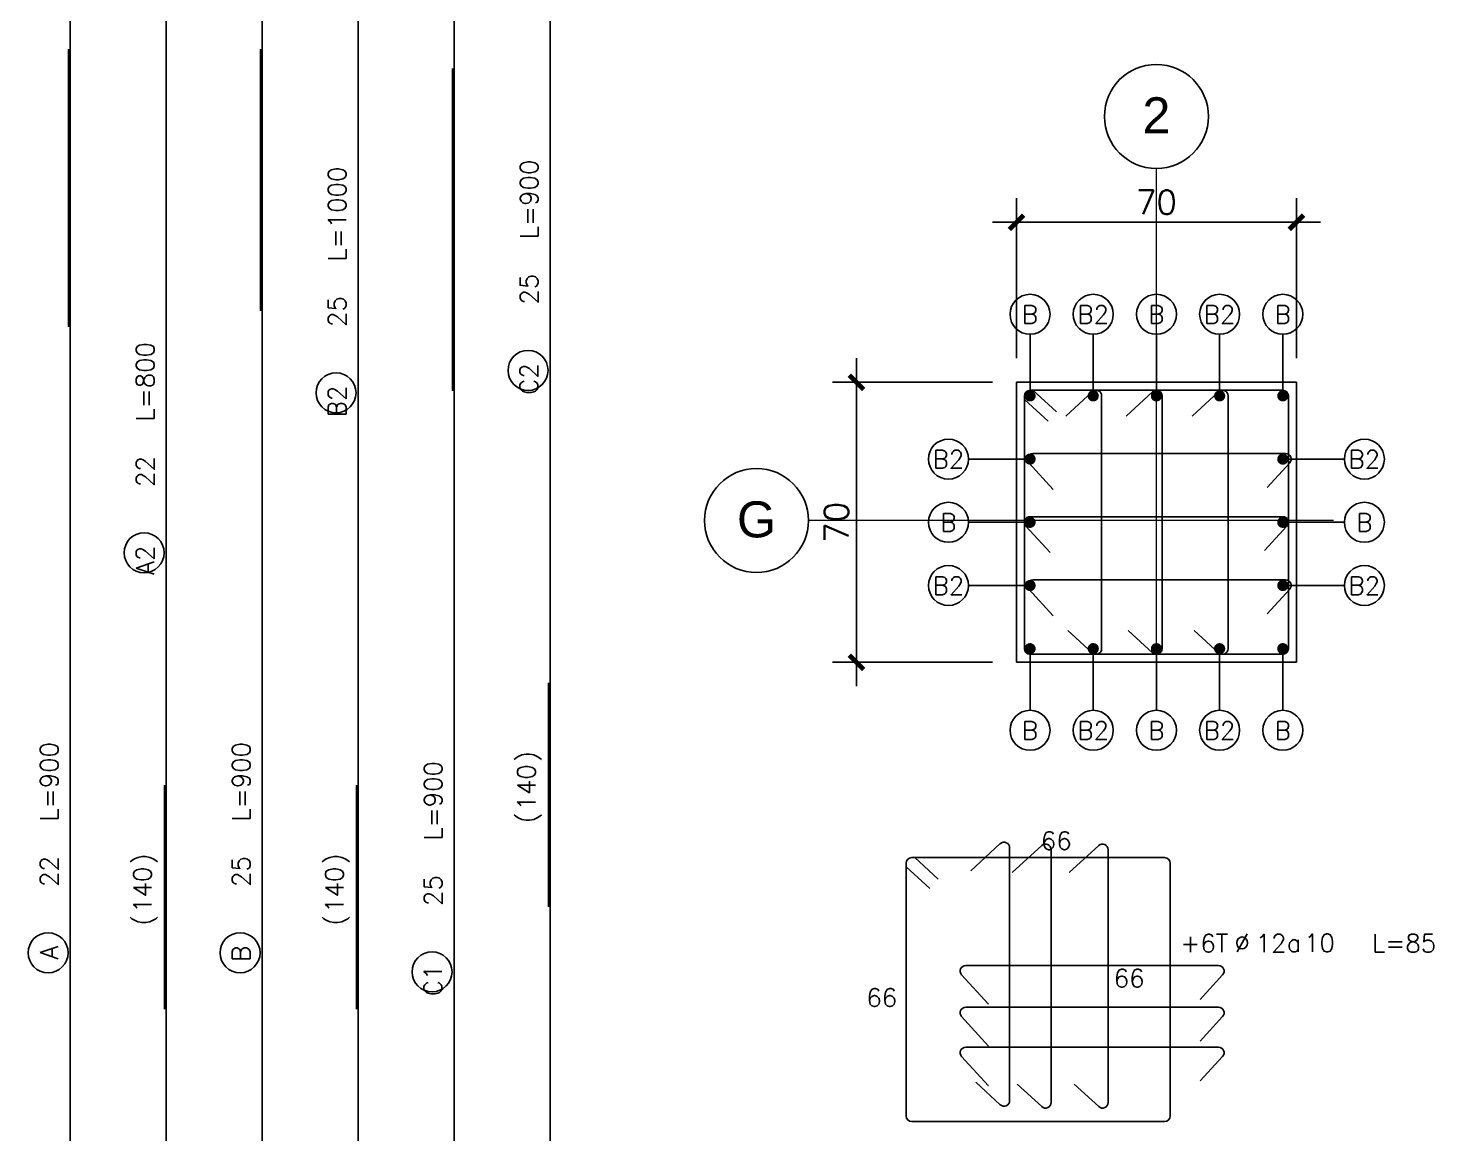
# Model space of a CAD drawing. Extents: x -9133 to 18268, y -11863 to 17290.
# Drawn here: x 3863 to 4741, y 2336 to 3027 of the extents above; entities that cross this region are included whole.
import ezdxf
from ezdxf.enums import TextEntityAlignment as Align

# ---------------------------------------------------------------- set-up
doc = ezdxf.new("R2010")
doc.units = 0
doc.header["$LTSCALE"] = 30
doc.header["$MEASUREMENT"] = 0
doc.layers.get('0').update_dxf_attribs({"linetype": 'CONTINUOUS'})
for name, color, linetype in [('EJEG$0$RL-CORTES', 5, 'CONTINUOUS'), ('EJEG$0$RLA-CORTES', 5, 'CONTINUOUS'), ('EJEG$0$RLA-FE', 7, 'CONTINUOUS')]:
    doc.layers.add(name, color=color, linetype=linetype)
doc.layers.add('EJEG$0$RLA-EJE', color=3, linetype='CONTINUOUS', lineweight=25)
doc.layers.add('EJEG$0$RLA-EJES', color=1, linetype='CONTINUOUS', lineweight=9)
doc.styles.add('EJEG$0$Arial_1', font='arial.ttf', dxfattribs={"height": 22.5})
doc.styles.add('EJEG$0$RomanS', font='romans.shx', dxfattribs={"height": 11.25})
doc.dimstyles.new('EJEG$0$ING20', dxfattribs={"dimscale": 50, "dimtxt": 0.27, "dimasz": 0.3, "dimexe": 0.2, "dimexo": 1, "dimgap": 0.1, "dimtad": 1, "dimlfac": 0.4, "dimzin": 12, "dimdsep": 46, "dimtxsty": 'EJEG$0$RomanS', "dimblk1": 'EJEG$0$TICK1', "dimblk2": 'EJEG$0$TICK1', "dimsah": 1, "dimcen": 0.09, "dimse1": 1, "dimse2": 1, "dimclrd": 2, "dimclre": 4, "dimclrt": 3, "dimadec": 0, "dimazin": 0, "dimtfac": 1, "dimtix": 1, "dimtmove": 2, "dimatfit": 3, "dimldrblk": 'EJEG$0$TICK1', "dimfxl": 1, "dimtolj": 1, "dimtzin": 12, "dimarcsym": 0})

# ---------------------------------------------------------------- blocks, each defined once
blk = doc.blocks.new('EJEG$0$TICK1')
at = {"color": 2}
for points in [[(0, 0), (-1, 0)], [(0, 0), (1, 0)]]:
    blk.add_lwpolyline(points, dxfattribs=at)
at = {"color": 2, "const_width": 0.2}
blk.add_lwpolyline([(-0.3, -0.3), (0.3, 0.3)], dxfattribs=at)
blk = doc.blocks.new('*D126')
at = {"layer": 'EJEG$0$RLA-CORTES', "color": 2, "lineweight": -2, "transparency": 16777216}
blk.add_line((-100, 15), (-100, 160), dxfattribs=at)
at = {"layer": 'EJEG$0$RLA-CORTES', "color": 2, "lineweight": -2, "transparency": 16777216, "xscale": 15, "yscale": 15, "zscale": 15}
for p, rotation in [((-100, 175), 90), ((-100, 0), 270)]:
    blk.add_blockref('EJEG$0$TICK1', p, dxfattribs=dict(at, rotation=rotation))
at = {"layer": 'EJEG$0$RLA-CORTES', "color": 3, "transparency": 16777216, "insert": (-112.57, 87.5), "char_height": 15, "attachment_point": 5, "rotation": 90, "style": 'EJEG$0$RomanS'}
blk.add_mtext('\\A1;70', dxfattribs=at)
blk = doc.blocks.new('*D127')
at = {"layer": 'EJEG$0$RLA-CORTES', "color": 2, "lineweight": -2, "transparency": 16777216}
blk.add_line((15, 275), (160, 275), dxfattribs=at)
at = {"layer": 'EJEG$0$RLA-CORTES', "color": 2, "lineweight": -2, "transparency": 16777216, "xscale": 15, "yscale": 15, "zscale": 15, "rotation": 180}
blk.add_blockref('EJEG$0$TICK1', (0, 275), dxfattribs=at)
at = {"layer": 'EJEG$0$RLA-CORTES', "color": 2, "lineweight": -2, "transparency": 16777216, "xscale": 15, "yscale": 15, "zscale": 15}
blk.add_blockref('EJEG$0$TICK1', (175, 275), dxfattribs=at)
at = {"layer": 'EJEG$0$RLA-CORTES', "color": 3, "transparency": 16777216, "insert": (87.5, 287.57), "char_height": 15, "attachment_point": 5, "style": 'EJEG$0$RomanS'}
blk.add_mtext('\\A1;70', dxfattribs=at)
blk = doc.blocks.new('*U38')
at = {"color": 2}
for p, q in [((10.31, 170), (25.06, 156.5)), ((5, 164.28), (19.75, 150.77))]:
    blk.add_line(p, q, dxfattribs=at)
at = {"layer": 'EJEG$0$RLA-CORTES', "color": 2}
for p, q in [((166.5, 170), (8.5, 170)), ((5, 166.5), (5, 8.5)), ((170, 8.5), (170, 166.5)), ((8.5, 5), (166.5, 5))]:
    blk.add_line(p, q, dxfattribs=at)
for centre, start, end in [((8.5, 166.5), 90, 180), ((166.5, 166.5), 0, 90), ((8.5, 8.5), 180, 270), ((166.5, 8.5), 270, 0)]:
    blk.add_arc(centre, 3.5, start, end, dxfattribs=at)
blk = doc.blocks.new('*U98')
at = {"layer": 'EJEG$0$RL-CORTES', "color": 1}
blk.add_lwpolyline([(0, 0), (0, 19.25), (0, 38.5)], dxfattribs=at)
at = {"layer": 'EJEG$0$RL-CORTES', "color": 2, "const_width": 3.5}
blk.add_lwpolyline([(-1.75, 0, 1), (1.75, 0, 1)], format="xyb", close=True, dxfattribs=at)
at = {"layer": 'EJEG$0$RL-CORTES', "color": 2}
blk.add_circle((0, 51), 12.5, dxfattribs=at)
at = {"layer": 'EJEG$0$RL-CORTES', "color": 9, "style": 'EJEG$0$RomanS', "flags": 12}
blk.add_attdef('LIN_FE', text='', height=11.25, rotation=180, dxfattribs=at).set_placement((0.02, 56.76), align=Align.CENTER)
blk = doc.blocks.new('EJEG$0$L')
at = {"layer": 'EJEG$0$RL-CORTES', "color": 1}
blk.add_lwpolyline([(0, 0), (0, 19.25), (0, 38.5)], dxfattribs=at)
at = {"layer": 'EJEG$0$RL-CORTES', "color": 2, "const_width": 3.5}
blk.add_lwpolyline([(-1.75, 0, 1), (1.75, 0, 1)], format="xyb", close=True, dxfattribs=at)
at = {"layer": 'EJEG$0$RL-CORTES', "color": 2}
blk.add_circle((0, 51), 12.5, dxfattribs=at)
at = {"layer": 'EJEG$0$RL-CORTES', "color": 9, "style": 'EJEG$0$RomanS', "flags": 12}
blk.add_attdef('LIN_FE', text='', height=11.25, dxfattribs=at).set_placement((-0.02, 45.24), align=Align.CENTER)
blk = doc.blocks.new('*U99')
at = {"layer": 'EJEG$0$RL-CORTES', "color": 1}
blk.add_lwpolyline([(0, 0), (0, 19.25), (0, 38.5)], dxfattribs=at)
at = {"layer": 'EJEG$0$RL-CORTES', "color": 2, "const_width": 3.5}
blk.add_lwpolyline([(-1.75, 0, 1), (1.75, 0, 1)], format="xyb", close=True, dxfattribs=at)
at = {"layer": 'EJEG$0$RL-CORTES', "color": 2}
blk.add_circle((0, 51), 12.5, dxfattribs=at)
at = {"layer": 'EJEG$0$RL-CORTES', "color": 9, "style": 'EJEG$0$RomanS', "flags": 12}
blk.add_attdef('LIN_FE', text='', height=11.25, rotation=90, dxfattribs=at).set_placement((5.76, 50.98), align=Align.CENTER)
blk = doc.blocks.new('*U100')
at = {"layer": 'EJEG$0$RL-CORTES', "color": 1}
blk.add_lwpolyline([(0, 0), (0, 19.25), (0, 38.5)], dxfattribs=at)
at = {"layer": 'EJEG$0$RL-CORTES', "color": 2, "const_width": 3.5}
blk.add_lwpolyline([(-1.75, 0, 1), (1.75, 0, 1)], format="xyb", close=True, dxfattribs=at)
at = {"layer": 'EJEG$0$RL-CORTES', "color": 2}
blk.add_circle((0, 51), 12.5, dxfattribs=at)
at = {"layer": 'EJEG$0$RL-CORTES', "color": 9, "style": 'EJEG$0$RomanS', "flags": 12}
blk.add_attdef('LIN_FE', text='', height=11.25, rotation=270, dxfattribs=at).set_placement((-5.76, 51.02), align=Align.CENTER)
blk = doc.blocks.new('*U44')
at = {"layer": 'EJEG$0$RLA-CORTES', "color": 2}
for p, q in [((-2.36, 160.58), (-18.96, 145.39)), ((3.5, 0), (3.5, 158)), ((-17.69, 11.45), (-2.36, -2.58))]:
    blk.add_line(p, q, dxfattribs=at)
for centre, start, end in [((0, 158), 0, 132.47026), ((0, 0), 227.52974, 0)]:
    blk.add_arc(centre, 3.5, start, end, dxfattribs=at)
blk = doc.blocks.new('*U45')
at = {"layer": 'EJEG$0$RLA-CORTES', "color": 2}
for p, q in [((0, 3.5), (-158, 3.5)), ((-160.58, -2.36), (-145.39, -18.96)), ((-11.45, -17.69), (2.58, -2.36))]:
    blk.add_line(p, q, dxfattribs=at)
for centre, start, end in [((-158, 0), 90, 222.47026), ((0, 0), 317.52974, 90)]:
    blk.add_arc(centre, 3.5, start, end, dxfattribs=at)
blk = doc.blocks.new('*U101')
at = {"layer": 'EJEG$0$RLA-FE'}
for p, q in [((0, 0), (0, 0)), ((0, 0), (818.21, 0)), ((818.21, 0), (868.21, 0)), ((868.21, 0), (900, 0)), ((900, 0), (900, 0))]:
    blk.add_line(p, q, dxfattribs=at)
at = {"layer": 'EJEG$0$RLA-FE', "color": 2}
blk.add_circle((335.31, 13.77), 12.5, dxfattribs=at)
at = {"layer": 'EJEG$0$RLA-FE', "color": 3, "style": 'EJEG$0$RomanS', "flags": 8}
blk.add_attdef('LIN_FE', text='', height=11.25, dxfattribs=at).set_placement((339.78, 7.56), align=Align.RIGHT)
at = {"layer": 'EJEG$0$RLA-FE', "color": 3, "style": 'EJEG$0$RomanS'}
for tag, p, flags in [('IGUAL', (348.26, 7.66), 14), ('PHI', (365.59, 7.66), 14), ('DIAM', (376.45, 7.45), 12), ('MINUS', (398.47, 7.45), 13), ('MARK', (411.86, 7.45), 13), ('TEXTO_FE1', (417.39, 7.45), 8), ('TEXTO_FE2', (485.89, 7.46), 8), ('TIPO', (457.45, -75.66), 13), ('NVECES', (443.89, -94.6), 13), ('NUMFE', (446.77, -114.36), 13), ('NUM', (457.65, -133.26), 13)]:
    blk.add_attdef(tag, p, '', height=11.25, dxfattribs=dict(at, flags=flags))
blk = doc.blocks.new('*U107')
at = {"layer": 'EJEG$0$RLA-FE'}
for p, q in [((0, -40), (0, 0)), ((0, 0), (678.21, 0)), ((678.21, 0), (728.21, 0)), ((728.21, 0), (760, 0)), ((760, 0), (760, 0))]:
    blk.add_line(p, q, dxfattribs=at)
at = {"layer": 'EJEG$0$RLA-FE', "color": 2}
blk.add_circle((265.31, 13.77), 12.5, dxfattribs=at)
at = {"layer": 'EJEG$0$RLA-FE', "color": 3, "style": 'EJEG$0$RomanS', "flags": 8}
blk.add_attdef('LIN_FE', text='', height=11.25, dxfattribs=at).set_placement((269.78, 7.56), align=Align.RIGHT)
at = {"layer": 'EJEG$0$RLA-FE', "color": 3, "style": 'EJEG$0$RomanS'}
for tag, p, flags in [('IGUAL', (278.26, 7.66), 14), ('PHI', (295.59, 7.66), 14), ('DIAM', (306.45, 7.45), 12), ('MINUS', (328.47, 7.45), 13), ('MARK', (341.86, 7.45), 13), ('TEXTO_FE1', (347.39, 7.45), 8), ('TEXTO_FE2', (415.89, 7.46), 8), ('TIPO', (387.45, -75.66), 13), ('NVECES', (373.89, -94.6), 13), ('NUMFE', (376.77, -114.36), 13), ('NUM', (387.65, -133.26), 13)]:
    blk.add_attdef(tag, p, '', height=11.25, dxfattribs=dict(at, flags=flags))
blk = doc.blocks.new('*U110')
at = {"layer": 'EJEG$0$RLA-FE'}
for p, q in [((0, 0), (0, 0)), ((0, 0), (718.21, 0)), ((718.21, 0), (768.21, 0)), ((768.21, 0), (800, 0)), ((800, 0), (800, 0))]:
    blk.add_line(p, q, dxfattribs=at)
at = {"layer": 'EJEG$0$RLA-FE', "color": 2}
blk.add_circle((285.31, 13.77), 12.5, dxfattribs=at)
at = {"layer": 'EJEG$0$RLA-FE', "color": 3, "style": 'EJEG$0$RomanS', "flags": 8}
blk.add_attdef('LIN_FE', text='', height=11.25, dxfattribs=at).set_placement((289.78, 7.56), align=Align.RIGHT)
at = {"layer": 'EJEG$0$RLA-FE', "color": 3, "style": 'EJEG$0$RomanS'}
for tag, p, flags in [('IGUAL', (298.26, 7.66), 14), ('PHI', (315.59, 7.66), 14), ('DIAM', (326.45, 7.45), 12), ('MINUS', (348.47, 7.45), 13), ('MARK', (361.86, 7.45), 13), ('TEXTO_FE1', (367.39, 7.45), 8), ('TEXTO_FE2', (435.89, 7.46), 8), ('TIPO', (407.45, -75.66), 13), ('NVECES', (393.89, -94.6), 13), ('NUMFE', (396.77, -114.36), 13), ('NUM', (407.65, -133.26), 13)]:
    blk.add_attdef(tag, p, '', height=11.25, dxfattribs=dict(at, flags=flags))
blk = doc.blocks.new('*U77')
at = {"layer": 'EJEG$0$RLA-FE', "color": 6}
blk.add_line((0, 1), (140, 1), dxfattribs=at)
at = {"layer": 'EJEG$0$RLA-FE', "color": 3, "style": 'EJEG$0$RomanS', "flags": 8}
for tag, p in [('(', (55.66, 9.14)), ('EMP', (74.68, 9.14)), (')', (93.99, 9.14))]:
    blk.add_attdef(tag, text='', height=11.25, dxfattribs=at).set_placement(p, align=Align.CENTER)
blk = doc.blocks.new('*U55')
at = {"layer": 'EJEG$0$RLA-FE'}
for p, q in [((0, 0), (0, 0)), ((0, 0), (918.21, 0)), ((918.21, 0), (968.21, 0)), ((968.21, 0), (1000, 0)), ((1000, 0), (1000, 0))]:
    blk.add_line(p, q, dxfattribs=at)
at = {"layer": 'EJEG$0$RLA-FE', "color": 2}
blk.add_circle((385.31, 13.77), 12.5, dxfattribs=at)
at = {"layer": 'EJEG$0$RLA-FE', "color": 3, "style": 'EJEG$0$RomanS', "flags": 8}
blk.add_attdef('LIN_FE', text='', height=11.25, dxfattribs=at).set_placement((389.78, 7.56), align=Align.RIGHT)
at = {"layer": 'EJEG$0$RLA-FE', "color": 3, "style": 'EJEG$0$RomanS'}
for tag, p, flags in [('IGUAL', (398.26, 7.66), 14), ('PHI', (415.59, 7.66), 14), ('DIAM', (426.45, 7.45), 12), ('MINUS', (448.47, 7.45), 13), ('MARK', (461.86, 7.45), 13), ('TEXTO_FE1', (467.39, 7.45), 8), ('TEXTO_FE2', (535.89, 7.46), 8), ('TIPO', (507.45, -75.66), 13), ('NVECES', (493.89, -94.6), 13), ('NUMFE', (496.77, -114.36), 13), ('NUM', (507.65, -133.26), 13)]:
    blk.add_attdef(tag, p, '', height=11.25, dxfattribs=dict(at, flags=flags))
blk = doc.blocks.new('*U106')
at = {"layer": 'EJEG$0$RLA-FE'}
for p, q in [((-100, 0), (-100, 0)), ((-100, 0), (718.21, 0)), ((718.21, 0), (768.21, 0)), ((768.21, 0), (800, 0)), ((800, 0), (800, 0))]:
    blk.add_line(p, q, dxfattribs=at)
at = {"layer": 'EJEG$0$RLA-FE', "color": 2}
blk.add_circle((235.31, 13.77), 12.5, dxfattribs=at)
at = {"layer": 'EJEG$0$RLA-FE', "color": 3, "style": 'EJEG$0$RomanS', "flags": 8}
blk.add_attdef('LIN_FE', text='', height=11.25, dxfattribs=at).set_placement((239.78, 7.56), align=Align.RIGHT)
at = {"layer": 'EJEG$0$RLA-FE', "color": 3, "style": 'EJEG$0$RomanS'}
for tag, p, flags in [('IGUAL', (248.26, 7.66), 14), ('PHI', (265.59, 7.66), 14), ('DIAM', (276.45, 7.45), 12), ('MINUS', (298.47, 7.45), 13), ('MARK', (311.86, 7.45), 13), ('TEXTO_FE1', (317.39, 7.45), 8), ('TEXTO_FE2', (385.89, 7.46), 8), ('TIPO', (357.45, -75.66), 13), ('NVECES', (343.89, -94.6), 13), ('NUMFE', (346.77, -114.36), 13), ('NUM', (357.65, -133.26), 13)]:
    blk.add_attdef(tag, p, '', height=11.25, dxfattribs=dict(at, flags=flags))
blk = doc.blocks.new('*U56')
at = {"layer": 'EJEG$0$RLA-FE'}
for p, q in [((0, 0), (0, 0)), ((0, 0), (668.21, 0)), ((668.21, 0), (718.21, 0)), ((718.21, 0), (750, 0)), ((750, 0), (750, -50))]:
    blk.add_line(p, q, dxfattribs=at)
at = {"layer": 'EJEG$0$RLA-FE', "color": 2}
blk.add_circle((260.31, 13.77), 12.5, dxfattribs=at)
at = {"layer": 'EJEG$0$RLA-FE', "color": 3, "style": 'EJEG$0$RomanS', "flags": 8}
blk.add_attdef('LIN_FE', text='', height=11.25, dxfattribs=at).set_placement((264.78, 7.56), align=Align.RIGHT)
at = {"layer": 'EJEG$0$RLA-FE', "color": 3, "style": 'EJEG$0$RomanS'}
for tag, p, flags in [('IGUAL', (273.26, 7.66), 14), ('PHI', (290.59, 7.66), 14), ('DIAM', (301.45, 7.45), 12), ('MINUS', (323.47, 7.45), 13), ('MARK', (336.86, 7.45), 13), ('TEXTO_FE1', (342.39, 7.45), 8), ('TEXTO_FE2', (410.89, 7.46), 8), ('TIPO', (382.45, -75.66), 13), ('NVECES', (368.89, -94.6), 13), ('NUMFE', (371.77, -114.36), 13), ('NUM', (382.65, -133.26), 13)]:
    blk.add_attdef(tag, p, '', height=11.25, dxfattribs=dict(at, flags=flags))
blk = doc.blocks.new('*U94')
at = {"layer": 'EJEG$0$RLA-FE', "color": 6}
blk.add_line((0, 1), (201.61, 1), dxfattribs=at)
at = {"layer": 'EJEG$0$RLA-FE', "color": 3, "style": 'EJEG$0$RomanS', "flags": 8}
for tag, p in [('(', (86.46, 9.14)), ('EMP', (105.49, 9.14)), (')', (124.8, 9.14))]:
    blk.add_attdef(tag, text='', height=11.25, dxfattribs=at).set_placement(p, align=Align.CENTER)
blk = doc.blocks.new('*U57')
at = {"layer": 'EJEG$0$RLA-FE'}
for p, q in [((0, 0), (0, 0)), ((0, 0), (618.21, 0)), ((618.21, 0), (668.21, 0)), ((668.21, 0), (700, 0)), ((700, 0), (700, 0))]:
    blk.add_line(p, q, dxfattribs=at)
at = {"layer": 'EJEG$0$RLA-FE', "color": 2}
blk.add_circle((235.31, 13.77), 12.5, dxfattribs=at)
at = {"layer": 'EJEG$0$RLA-FE', "color": 3, "style": 'EJEG$0$RomanS', "flags": 8}
blk.add_attdef('LIN_FE', text='', height=11.25, dxfattribs=at).set_placement((239.78, 7.56), align=Align.RIGHT)
at = {"layer": 'EJEG$0$RLA-FE', "color": 3, "style": 'EJEG$0$RomanS'}
for tag, p, flags in [('IGUAL', (248.26, 7.66), 14), ('PHI', (265.59, 7.66), 14), ('DIAM', (276.45, 7.45), 12), ('MINUS', (298.47, 7.45), 13), ('MARK', (311.86, 7.45), 13), ('TEXTO_FE1', (317.39, 7.45), 8), ('TEXTO_FE2', (385.89, 7.46), 8), ('TIPO', (357.45, -75.66), 13), ('NVECES', (343.89, -94.6), 13), ('NUMFE', (346.77, -114.36), 13), ('NUM', (357.65, -133.26), 13)]:
    blk.add_attdef(tag, p, '', height=11.25, dxfattribs=dict(at, flags=flags))
blk = doc.blocks.new('*U112')
at = {"layer": 'EJEG$0$RLA-FE'}
for p, q in [((-100, 0), (-100, 0)), ((-100, 0), (718.21, 0)), ((718.21, 0), (768.21, 0)), ((768.21, 0), (800, 0)), ((800, 0), (800, 0))]:
    blk.add_line(p, q, dxfattribs=at)
at = {"layer": 'EJEG$0$RLA-FE', "color": 2}
blk.add_circle((235.31, 13.77), 12.5, dxfattribs=at)
at = {"layer": 'EJEG$0$RLA-FE', "color": 3, "style": 'EJEG$0$RomanS', "flags": 8}
blk.add_attdef('LIN_FE', text='', height=11.25, dxfattribs=at).set_placement((239.78, 7.56), align=Align.RIGHT)
at = {"layer": 'EJEG$0$RLA-FE', "color": 3, "style": 'EJEG$0$RomanS'}
for tag, p, flags in [('IGUAL', (248.26, 7.66), 14), ('PHI', (265.59, 7.66), 14), ('DIAM', (276.45, 7.45), 12), ('MINUS', (298.47, 7.45), 13), ('MARK', (311.86, 7.45), 13), ('TEXTO_FE1', (317.39, 7.45), 8), ('TEXTO_FE2', (385.89, 7.46), 8), ('TIPO', (357.45, -75.66), 13), ('NVECES', (343.89, -94.6), 13), ('NUMFE', (346.77, -114.36), 13), ('NUM', (357.65, -133.26), 13)]:
    blk.add_attdef(tag, p, '', height=11.25, dxfattribs=dict(at, flags=flags))
blk = doc.blocks.new('*U102')
at = {"layer": 'EJEG$0$RLA-FE'}
for p, q in [((0, 0), (0, 0)), ((0, 0), (628.21, 0)), ((628.21, 0), (678.21, 0)), ((678.21, 0), (710, 0)), ((710, 0), (710, -40))]:
    blk.add_line(p, q, dxfattribs=at)
at = {"layer": 'EJEG$0$RLA-FE', "color": 2}
blk.add_circle((240.31, 13.77), 12.5, dxfattribs=at)
at = {"layer": 'EJEG$0$RLA-FE', "color": 3, "style": 'EJEG$0$RomanS', "flags": 8}
blk.add_attdef('LIN_FE', text='', height=11.25, dxfattribs=at).set_placement((244.78, 7.56), align=Align.RIGHT)
at = {"layer": 'EJEG$0$RLA-FE', "color": 3, "style": 'EJEG$0$RomanS'}
for tag, p, flags in [('IGUAL', (253.26, 7.66), 14), ('PHI', (270.59, 7.66), 14), ('DIAM', (281.45, 7.45), 12), ('MINUS', (303.47, 7.45), 13), ('MARK', (316.86, 7.45), 13), ('TEXTO_FE1', (322.39, 7.45), 8), ('TEXTO_FE2', (390.89, 7.46), 8), ('TIPO', (362.45, -75.66), 13), ('NVECES', (348.89, -94.6), 13), ('NUMFE', (351.77, -114.36), 13), ('NUM', (362.65, -133.26), 13)]:
    blk.add_attdef(tag, p, '', height=11.25, dxfattribs=dict(at, flags=flags))
blk = doc.blocks.new('*U78')
at = {"layer": 'EJEG$0$RLA-FE', "color": 6}
blk.add_line((0, 1), (173.5, 1), dxfattribs=at)
at = {"layer": 'EJEG$0$RLA-FE', "color": 3, "style": 'EJEG$0$RomanS', "flags": 8}
for tag, p in [('(', (72.41, 9.14)), ('EMP', (91.43, 9.14)), (')', (110.74, 9.14))]:
    blk.add_attdef(tag, text='', height=11.25, dxfattribs=at).set_placement(p, align=Align.CENTER)
blk = doc.blocks.new('*U103')
at = {"layer": 'EJEG$0$RLA-FE'}
for p, q in [((0, 0), (0, 0)), ((0, 0), (818.21, 0)), ((818.21, 0), (868.21, 0)), ((868.21, 0), (900, 0)), ((900, 0), (900, 0))]:
    blk.add_line(p, q, dxfattribs=at)
at = {"layer": 'EJEG$0$RLA-FE', "color": 2}
blk.add_circle((335.31, 13.77), 12.5, dxfattribs=at)
at = {"layer": 'EJEG$0$RLA-FE', "color": 3, "style": 'EJEG$0$RomanS', "flags": 8}
blk.add_attdef('LIN_FE', text='', height=11.25, dxfattribs=at).set_placement((339.78, 7.56), align=Align.RIGHT)
at = {"layer": 'EJEG$0$RLA-FE', "color": 3, "style": 'EJEG$0$RomanS'}
for tag, p, flags in [('IGUAL', (348.26, 7.66), 14), ('PHI', (365.59, 7.66), 14), ('DIAM', (376.45, 7.45), 12), ('MINUS', (398.47, 7.45), 13), ('MARK', (411.86, 7.45), 13), ('TEXTO_FE1', (417.39, 7.45), 8), ('TEXTO_FE2', (485.89, 7.46), 8), ('TIPO', (457.45, -75.66), 13), ('NVECES', (443.89, -94.6), 13), ('NUMFE', (446.77, -114.36), 13), ('NUM', (457.65, -133.26), 13)]:
    blk.add_attdef(tag, p, '', height=11.25, dxfattribs=dict(at, flags=flags))
blk = doc.blocks.new('*U104')
at = {"layer": 'EJEG$0$RLA-FE'}
for p, q in [((0, 0), (0, 0)), ((0, 0), (618.21, 0)), ((618.21, 0), (668.21, 0)), ((668.21, 0), (700, 0)), ((700, 0), (700, -50))]:
    blk.add_line(p, q, dxfattribs=at)
at = {"layer": 'EJEG$0$RLA-FE', "color": 2}
blk.add_circle((235.31, 13.77), 12.5, dxfattribs=at)
at = {"layer": 'EJEG$0$RLA-FE', "color": 3, "style": 'EJEG$0$RomanS', "flags": 8}
blk.add_attdef('LIN_FE', text='', height=11.25, dxfattribs=at).set_placement((239.78, 7.56), align=Align.RIGHT)
at = {"layer": 'EJEG$0$RLA-FE', "color": 3, "style": 'EJEG$0$RomanS'}
for tag, p, flags in [('IGUAL', (248.26, 7.66), 14), ('PHI', (265.59, 7.66), 14), ('DIAM', (276.45, 7.45), 12), ('MINUS', (298.47, 7.45), 13), ('MARK', (311.86, 7.45), 13), ('TEXTO_FE1', (317.39, 7.45), 8), ('TEXTO_FE2', (385.89, 7.46), 8), ('TIPO', (357.45, -75.66), 13), ('NVECES', (343.89, -94.6), 13), ('NUMFE', (346.77, -114.36), 13), ('NUM', (357.65, -133.26), 13)]:
    blk.add_attdef(tag, p, '', height=11.25, dxfattribs=dict(at, flags=flags))
blk = doc.blocks.new('*U105')
at = {"layer": 'EJEG$0$RLA-FE', "color": 6}
blk.add_line((0, 1), (163.5, 1), dxfattribs=at)
at = {"layer": 'EJEG$0$RLA-FE', "color": 3, "style": 'EJEG$0$RomanS', "flags": 8}
for tag, p in [('(', (67.41, 9.14)), ('EMP', (86.43, 9.14)), (')', (105.74, 9.14))]:
    blk.add_attdef(tag, text='', height=11.25, dxfattribs=at).set_placement(p, align=Align.CENTER)
blk = doc.blocks.new('*U36')
for p, q in [((5, 29.28), (19.75, 15.77)), ((10.31, 35), (25.06, 21.5))]:
    blk.add_line(p, q)
at = {"layer": 'EJEG$0$RLA-CORTES', "color": 0}
for p, q in [((5, 31.5), (5, -126.5)), ((166.5, 35), (8.5, 35)), ((170, -126.5), (170, 31.5)), ((8.5, -130), (166.5, -130))]:
    blk.add_line(p, q, dxfattribs=at)
for centre, start, end in [((8.5, 31.5), 90, 180), ((166.5, 31.5), 0, 90), ((8.5, -126.5), 180, 270), ((166.5, -126.5), 270, 0)]:
    blk.add_arc(centre, 3.5, start, end, dxfattribs=at)
at = {"layer": 'EJEG$0$RLA-FE', "color": 3, "style": 'EJEG$0$RomanS'}
for tag, flags, p in [('PARCIAL1', 8, (98.83, 39.99)), ('DIAM', 12, (45.02, -156.76))]:
    blk.add_attdef(tag, text='', height=11.25, dxfattribs=dict(at, flags=flags)).set_placement(p, align=Align.CENTER)
at = {"layer": 'EJEG$0$RLA-FE', "color": 3, "style": 'EJEG$0$RomanS', "flags": 8}
for tag, p in [('PARCIAL2', (-0.61, -58.14)), ('ESTRIBO', (23.52, -156.76))]:
    blk.add_attdef(tag, text='', height=11.25, dxfattribs=at).set_placement(p, align=Align.RIGHT)
at = {"layer": 'EJEG$0$RLA-FE', "color": 3, "style": 'EJEG$0$RomanS'}
for tag, p, flags in [('PHI', (24.72, -156.54), 12), ('A', (54.81, -156.54), 12), ('ESP', (65.66, -156.54), 12), ('TEXTO_FE1', (103.59, -156.76), 8), ('TIPO', (99.44, -210.23), 13), ('CORTE', (85.57, -229.16), 13), ('NUM', (93.46, -248.93), 13)]:
    blk.add_attdef(tag, p, '', height=11.25, dxfattribs=dict(at, flags=flags))
blk = doc.blocks.new('*U46')
at = {"layer": 'EJEG$0$RLA-CORTES', "color": 0}
for p, q in [((-2.36, 25.19), (-20.8, 8.31)), ((3.5, -135.4), (3.5, 22.6)), ((-17.69, -123.94), (-2.36, -137.98))]:
    blk.add_line(p, q, dxfattribs=at)
for centre, start, end in [((0, 22.6), 0, 132.47026), ((0, -135.4), 227.52974, 0)]:
    blk.add_arc(centre, 3.5, start, end, dxfattribs=at)
at = {"layer": 'EJEG$0$RLA-CORTES', "color": 3, "style": 'EJEG$0$RomanS', "flags": 12}
blk.add_attdef('ALT', text='', height=11.25, dxfattribs=at).set_placement((226.21, -214.96), align=Align.CENTER)
at = {"layer": 'EJEG$0$RLA-FE', "color": 3, "style": 'EJEG$0$RomanS', "flags": 8}
blk.add_attdef('TRABA', text='', height=11.25, dxfattribs=at).set_placement((78.52, -41.52), align=Align.RIGHT)
at = {"layer": 'EJEG$0$RLA-FE', "color": 3, "style": 'EJEG$0$RomanS'}
for tag, p, flags in [('PHI', (82.42, -41.31), 12), ('A', (115.13, -41.31), 12), ('ESP', (125.98, -41.31), 12), ('TEXTO_FE1', (168.55, -41.52), 8), ('PARCIAL1', (7.02, -63.37), 8), ('TIPO', (209.9, -160.28), 13), ('CORTE', (196.02, -179.22), 13), ('NUM', (205.25, -198.02), 13)]:
    blk.add_attdef(tag, p, '', height=11.25, dxfattribs=dict(at, flags=flags))
at = {"layer": 'EJEG$0$RLA-FE', "color": 3, "style": 'EJEG$0$RomanS', "flags": 12}
blk.add_attdef('DIAM', text='', height=11.25, dxfattribs=at).set_placement((105.34, -41.52), align=Align.CENTER)
blk = doc.blocks.new('*U47')
at = {"layer": 'EJEG$0$RLA-CORTES', "color": 0}
for p, q in [((-81.58, -58.76), (-64.7, -77.2)), ((79, -52.9), (-79, -52.9)), ((67.55, -74.09), (81.58, -58.76))]:
    blk.add_line(p, q, dxfattribs=at)
for centre, start, end in [((-79, -56.4), 90, 222.47026), ((79, -56.4), 317.52974, 90)]:
    blk.add_arc(centre, 3.5, start, end, dxfattribs=at)
at = {"layer": 'EJEG$0$RLA-CORTES', "color": 3, "style": 'EJEG$0$RomanS', "flags": 12}
blk.add_attdef('ALT', text='', height=11.25, dxfattribs=at).set_placement((226.21, -214.96), align=Align.CENTER)
at = {"layer": 'EJEG$0$RLA-FE', "color": 3, "style": 'EJEG$0$RomanS', "flags": 13}
for tag, p in [('TIPO', (209.9, -160.28)), ('CORTE', (196.02, -179.22)), ('NUM', (205.25, -198.02))]:
    blk.add_attdef(tag, p, '', height=11.25, dxfattribs=at)
blk = doc.blocks.new('*U113')
at = {"layer": 'EJEG$0$RLA-CORTES', "color": 0}
for p, q in [((-2.36, 25.19), (-20.8, 8.31)), ((3.5, -135.4), (3.5, 22.6)), ((-17.69, -123.94), (-2.36, -137.98))]:
    blk.add_line(p, q, dxfattribs=at)
for centre, start, end in [((0, 22.6), 0, 132.47026), ((0, -135.4), 227.52974, 0)]:
    blk.add_arc(centre, 3.5, start, end, dxfattribs=at)
at = {"layer": 'EJEG$0$RLA-CORTES', "color": 3, "style": 'EJEG$0$RomanS', "flags": 12}
blk.add_attdef('ALT', text='', height=11.25, dxfattribs=at).set_placement((226.21, -214.96), align=Align.CENTER)
at = {"layer": 'EJEG$0$RLA-FE', "color": 3, "style": 'EJEG$0$RomanS', "flags": 13}
for tag, p in [('TIPO', (209.9, -160.28)), ('CORTE', (196.02, -179.22)), ('NUM', (205.25, -198.02))]:
    blk.add_attdef(tag, p, '', height=11.25, dxfattribs=at)
blk = doc.blocks.new('EJEG$0$Grid - RLE-EJE-192293-EJE I_')
at = {"layer": 'EJEG$0$RLA-EJE'}
blk.add_circle((410.2, 1495.5), 32.5, dxfattribs=at)
blk = doc.blocks.new('*U33')
at = {"layer": 'EJEG$0$RLA-CORTES', "color": 1}
for p, q in [((0, 290), (0, 190)), ((175, 290), (175, 190)), ((-115, 175), (-15, 175)), ((-115, 0), (-15, 0))]:
    blk.add_line(p, q, dxfattribs=at)
at = {"layer": 'EJEG$0$RLA-CORTES'}
for p, q in [((175, 175), (0, 175)), ((0, 175), (0, 0)), ((175, 0), (175, 175)), ((0, 0), (175, 0))]:
    blk.add_line(p, q, dxfattribs=at)
dim = blk.add_linear_dim(base=(175, 275), p1=(0, 275), p2=(175, 275), dimstyle='EJEG$0$ING20', dxfattribs=at)
dim.commit()
dim.dimension.update_dxf_attribs({"geometry": '*D127', "text_midpoint": (87.5, 287.569)})
dim = blk.add_linear_dim(base=(-100, 175), p1=(-100, 0), p2=(-100, 175), angle=90, dimstyle='EJEG$0$ING20', dxfattribs=at)
dim.commit()
dim.dimension.update_dxf_attribs({"geometry": '*D126', "text_midpoint": (-112.569, 87.5)})
blk = doc.blocks.new('EJEG')
at = {"layer": 'EJEG$0$RLA-EJES'}
for p, q in [((2437.22, 241.42), (2437.22, 569.55)), ((2547.85, 349.5), (2219.72, 349.5))]:
    blk.add_line(p, q, dxfattribs=at)
at = {"layer": 'EJEG$0$RLA-CORTES'}
for name in ['*U38', '*U33']:
    blk.add_blockref(name, (2349.72, 260.88), dxfattribs=at)
at = {"layer": 'EJEG$0$RLA-EJE'}
for p in [(2027.01, -893.45), (1777.01, -1146)]:
    blk.add_blockref('EJEG$0$Grid - RLE-EJE-192293-EJE I_', p, dxfattribs=at)
at = {"layer": 'EJEG$0$RLA-FE'}
ref = blk.add_blockref('EJEG$0$L', (2358.22, 427.38), dxfattribs=at)
ref.add_attrib('LIN_FE', 'B', dxfattribs={"layer": 'EJEG$0$RL-CORTES', "color": 9, "height": 11.25, "style": 'EJEG$0$RomanS'}).set_placement((2358.19, 472.62), align=Align.CENTER)
ref = blk.add_blockref('EJEG$0$L', (2397.72, 427.38), dxfattribs=at)
ref.add_attrib('LIN_FE', 'B2', dxfattribs={"layer": 'EJEG$0$RL-CORTES', "color": 9, "height": 11.25, "style": 'EJEG$0$RomanS'}).set_placement((2397.69, 472.62), align=Align.CENTER)
ref = blk.add_blockref('EJEG$0$L', (2437.22, 427.38), dxfattribs=at)
ref.add_attrib('LIN_FE', 'B', dxfattribs={"layer": 'EJEG$0$RL-CORTES', "color": 9, "height": 11.25, "style": 'EJEG$0$RomanS'}).set_placement((2437.19, 472.62), align=Align.CENTER)
ref = blk.add_blockref('EJEG$0$L', (2476.72, 427.38), dxfattribs=at)
ref.add_attrib('LIN_FE', 'B2', dxfattribs={"layer": 'EJEG$0$RL-CORTES', "color": 9, "height": 11.25, "style": 'EJEG$0$RomanS'}).set_placement((2476.69, 472.62), align=Align.CENTER)
ref = blk.add_blockref('EJEG$0$L', (2516.22, 427.38), dxfattribs=at)
ref.add_attrib('LIN_FE', 'B', dxfattribs={"layer": 'EJEG$0$RL-CORTES', "color": 9, "height": 11.25, "style": 'EJEG$0$RomanS'}).set_placement((2516.19, 472.62), align=Align.CENTER)
for name, p in [('*U45', (2517.97, 387.88)), ('*U45', (2516.22, 348.38)), ('*U45', (2517.97, 308.88)), ('*U44', (2399.47, 269.38)), ('*U44', (2437.22, 269.38)), ('*U44', (2478.47, 269.38)), ('*U113', (2341.97, 122.33)), ('*U113', (2367.87, 121.15)), ('*U47', (2397.02, 124.3)), ('*U47', (2397.02, 98.17)), ('*U47', (2397.02, 73.27))]:
    blk.add_blockref(name, p, dxfattribs=at)
ref = blk.add_blockref('*U46', (2403.53, 121.15), dxfattribs=at)
ref.add_attrib('DIAM', '12', dxfattribs={"color": 3, "height": 11.25, "style": 'EJEG$0$RomanS'}).set_placement((2508.87, 79.63), align=Align.CENTER)
ref.add_attrib('TRABA', '+6T', dxfattribs={"color": 3, "height": 11.25, "style": 'EJEG$0$RomanS'}).set_placement((2482.05, 79.63), align=Align.RIGHT)
ref.add_attrib('TEXTO_FE1', 'L=85', (2572.08, 79.63), dxfattribs={"color": 3, "height": 11.25, "style": 'EJEG$0$RomanS'})
ref.add_attrib('PHI', '%%C', (2485.95, 79.84), dxfattribs={"color": 3, "height": 11.25, "style": 'EJEG$0$RomanS'})
ref.add_attrib('A', 'a', (2518.66, 79.84), dxfattribs={"color": 3, "height": 11.25, "style": 'EJEG$0$RomanS'})
ref.add_attrib('ESP', '10', (2529.51, 79.84), dxfattribs={"color": 3, "height": 11.25, "style": 'EJEG$0$RomanS'})
ref.add_attrib('PARCIAL1', '66', (2410.55, 57.78), dxfattribs={"color": 3, "height": 11.25, "style": 'EJEG$0$RomanS'})
ref = blk.add_blockref('*U36', (2275.79, 103.78), dxfattribs=at)
ref.add_attrib('PARCIAL1', '66', dxfattribs={"color": 3, "height": 11.25, "style": 'EJEG$0$RomanS'}).set_placement((2374.62, 143.76), align=Align.CENTER)
ref.add_attrib('PARCIAL2', '66', dxfattribs={"color": 3, "height": 11.25, "style": 'EJEG$0$RomanS'}).set_placement((2275.18, 45.64), align=Align.RIGHT)
ref = blk.add_blockref('*U100', (2358.22, 387.88), dxfattribs=dict(at, rotation=90))
ref.add_attrib('LIN_FE', 'B2', dxfattribs={"layer": 'EJEG$0$RL-CORTES', "color": 9, "height": 11.25, "style": 'EJEG$0$RomanS'}).set_placement((2307.19, 382.12), align=Align.CENTER)
ref = blk.add_blockref('*U100', (2358.22, 348.38), dxfattribs=dict(at, rotation=90))
ref.add_attrib('LIN_FE', 'B', dxfattribs={"layer": 'EJEG$0$RL-CORTES', "color": 9, "height": 11.25, "style": 'EJEG$0$RomanS'}).set_placement((2307.19, 342.62), align=Align.CENTER)
ref = blk.add_blockref('*U100', (2358.22, 308.88), dxfattribs=dict(at, rotation=90))
ref.add_attrib('LIN_FE', 'B2', dxfattribs={"layer": 'EJEG$0$RL-CORTES', "color": 9, "height": 11.25, "style": 'EJEG$0$RomanS'}).set_placement((2307.19, 303.12), align=Align.CENTER)
ref = blk.add_blockref('*U102', (1758.18, 470.5), dxfattribs=dict(at, rotation=90))
ref.add_attrib('DIAM', '22', (1750.73, 751.95), dxfattribs={"color": 3, "height": 11.25, "rotation": 90, "style": 'EJEG$0$RomanS'})
ref.add_attrib('LIN_FE', 'A', dxfattribs={"color": 3, "height": 11.25, "rotation": 90, "style": 'EJEG$0$RomanS'}).set_placement((1750.62, 715.28), align=Align.RIGHT)
ref.add_attrib('TEXTO_FE1', 'L=750', (1750.73, 792.89), dxfattribs={"color": 3, "height": 11.25, "rotation": 90, "style": 'EJEG$0$RomanS'})
ref.add_attrib('TEXTO_FE2', '(710+40)', (1750.71, 861.39), dxfattribs={"color": 3, "height": 11.25, "rotation": 90, "style": 'EJEG$0$RomanS'})
ref = blk.add_blockref('*U104', (1878.18, 480.5), dxfattribs=dict(at, rotation=90))
ref.add_attrib('DIAM', '25', (1870.73, 756.95), dxfattribs={"color": 3, "height": 11.25, "rotation": 90, "style": 'EJEG$0$RomanS'})
ref.add_attrib('LIN_FE', 'B', dxfattribs={"color": 3, "height": 11.25, "rotation": 90, "style": 'EJEG$0$RomanS'}).set_placement((1870.62, 720.28), align=Align.RIGHT)
ref.add_attrib('TEXTO_FE1', 'L=750', (1870.73, 797.89), dxfattribs={"color": 3, "height": 11.25, "rotation": 90, "style": 'EJEG$0$RomanS'})
ref.add_attrib('TEXTO_FE2', '(700+50)', (1870.71, 866.39), dxfattribs={"color": 3, "height": 11.25, "rotation": 90, "style": 'EJEG$0$RomanS'})
ref = blk.add_blockref('*U56', (1998.18, 430.5), dxfattribs=dict(at, rotation=90))
ref.add_attrib('DIAM', '25', (1990.73, 731.95), dxfattribs={"color": 3, "height": 11.25, "rotation": 90, "style": 'EJEG$0$RomanS'})
ref.add_attrib('LIN_FE', 'C1', dxfattribs={"color": 3, "height": 11.25, "rotation": 90, "style": 'EJEG$0$RomanS'}).set_placement((1990.62, 695.28), align=Align.RIGHT)
ref.add_attrib('TEXTO_FE1', 'L=800', (1990.73, 772.89), dxfattribs={"color": 3, "height": 11.25, "rotation": 90, "style": 'EJEG$0$RomanS'})
ref.add_attrib('TEXTO_FE2', '(750+50)', (1990.71, 841.39), dxfattribs={"color": 3, "height": 11.25, "rotation": 90, "style": 'EJEG$0$RomanS'})
ref = blk.add_blockref('*U55', (1938.18, 44), dxfattribs=dict(at, rotation=90))
ref.add_attrib('DIAM', '25', (1930.73, 470.45), dxfattribs={"color": 3, "height": 11.25, "rotation": 90, "style": 'EJEG$0$RomanS'})
ref.add_attrib('LIN_FE', 'B2', dxfattribs={"color": 3, "height": 11.25, "rotation": 90, "style": 'EJEG$0$RomanS'}).set_placement((1930.62, 433.78), align=Align.RIGHT)
ref.add_attrib('TEXTO_FE1', 'L=1000', (1930.73, 511.39), dxfattribs={"color": 3, "height": 11.25, "rotation": 90, "style": 'EJEG$0$RomanS'})
ref = blk.add_blockref('*U112', (2058.18, 208), dxfattribs=dict(at, rotation=90))
ref.add_attrib('DIAM', '25', (2050.73, 484.45), dxfattribs={"color": 3, "height": 11.25, "rotation": 90, "style": 'EJEG$0$RomanS'})
ref.add_attrib('LIN_FE', 'C2', dxfattribs={"color": 3, "height": 11.25, "rotation": 90, "style": 'EJEG$0$RomanS'}).set_placement((2050.62, 447.78), align=Align.RIGHT)
ref.add_attrib('TEXTO_FE1', 'L=900', (2050.73, 525.39), dxfattribs={"color": 3, "height": 11.25, "rotation": 90, "style": 'EJEG$0$RomanS'})
ref = blk.add_blockref('*U110', (1818.18, 44), dxfattribs=dict(at, rotation=90))
ref.add_attrib('DIAM', '22', (1810.73, 370.45), dxfattribs={"color": 3, "height": 11.25, "rotation": 90, "style": 'EJEG$0$RomanS'})
ref.add_attrib('LIN_FE', 'A2', dxfattribs={"color": 3, "height": 11.25, "rotation": 90, "style": 'EJEG$0$RomanS'}).set_placement((1810.62, 333.78), align=Align.RIGHT)
ref.add_attrib('TEXTO_FE1', 'L=800', (1810.73, 411.39), dxfattribs={"color": 3, "height": 11.25, "rotation": 90, "style": 'EJEG$0$RomanS'})
ref = blk.add_blockref('*U101', (1758.18, -256), dxfattribs=dict(at, rotation=90))
ref.add_attrib('DIAM', '22', (1750.73, 120.45), dxfattribs={"color": 3, "height": 11.25, "rotation": 90, "style": 'EJEG$0$RomanS'})
ref.add_attrib('LIN_FE', 'A', dxfattribs={"color": 3, "height": 11.25, "rotation": 90, "style": 'EJEG$0$RomanS'}).set_placement((1750.62, 83.78), align=Align.RIGHT)
ref.add_attrib('TEXTO_FE1', 'L=900', (1750.73, 161.39), dxfattribs={"color": 3, "height": 11.25, "rotation": 90, "style": 'EJEG$0$RomanS'})
at = {"layer": 'EJEG$0$RLA-FE', "rotation": 90}
for name, p in [('*U78', (1758.18, 470.5)), ('*U105', (1878.18, 480.5)), ('*U94', (1998.18, 430.5))]:
    blk.add_blockref(name, p, dxfattribs=at)
at = {"layer": 'EJEG$0$RLA-FE'}
ref = blk.add_blockref('*U103', (1878.18, -256), dxfattribs=dict(at, rotation=90))
ref.add_attrib('DIAM', '25', (1870.73, 120.45), dxfattribs={"color": 3, "height": 11.25, "rotation": 90, "style": 'EJEG$0$RomanS'})
ref.add_attrib('LIN_FE', 'B', dxfattribs={"color": 3, "height": 11.25, "rotation": 90, "style": 'EJEG$0$RomanS'}).set_placement((1870.62, 83.78), align=Align.RIGHT)
ref.add_attrib('TEXTO_FE1', 'L=900', (1870.73, 161.39), dxfattribs={"color": 3, "height": 11.25, "rotation": 90, "style": 'EJEG$0$RomanS'})
ref = blk.add_blockref('*U106', (1998.18, -167.89), dxfattribs=dict(at, rotation=90))
ref.add_attrib('DIAM', '25', (1990.73, 108.55), dxfattribs={"color": 3, "height": 11.25, "rotation": 90, "style": 'EJEG$0$RomanS'})
ref.add_attrib('LIN_FE', 'C1', dxfattribs={"color": 3, "height": 11.25, "rotation": 90, "style": 'EJEG$0$RomanS'}).set_placement((1990.62, 71.89), align=Align.RIGHT)
ref.add_attrib('TEXTO_FE1', 'L=900', (1990.73, 149.5), dxfattribs={"color": 3, "height": 11.25, "rotation": 90, "style": 'EJEG$0$RomanS'})
ref = blk.add_blockref('*U99', (2516.22, 387.88), dxfattribs=dict(at, rotation=270))
ref.add_attrib('LIN_FE', 'B2', dxfattribs={"layer": 'EJEG$0$RL-CORTES', "color": 9, "height": 11.25, "style": 'EJEG$0$RomanS'}).set_placement((2567.19, 382.12), align=Align.CENTER)
ref = blk.add_blockref('*U99', (2516.22, 348.38), dxfattribs=dict(at, rotation=270))
ref.add_attrib('LIN_FE', 'B', dxfattribs={"layer": 'EJEG$0$RL-CORTES', "color": 9, "height": 11.25, "style": 'EJEG$0$RomanS'}).set_placement((2567.19, 342.62), align=Align.CENTER)
ref = blk.add_blockref('*U99', (2516.22, 308.88), dxfattribs=dict(at, rotation=270))
ref.add_attrib('LIN_FE', 'B2', dxfattribs={"layer": 'EJEG$0$RL-CORTES', "color": 9, "height": 11.25, "style": 'EJEG$0$RomanS'}).set_placement((2567.19, 303.12), align=Align.CENTER)
ref = blk.add_blockref('*U98', (2358.22, 269.38), dxfattribs=dict(at, rotation=180))
ref.add_attrib('LIN_FE', 'B', dxfattribs={"layer": 'EJEG$0$RL-CORTES', "color": 9, "height": 11.25, "style": 'EJEG$0$RomanS'}).set_placement((2358.19, 212.62), align=Align.CENTER)
ref = blk.add_blockref('*U98', (2397.72, 269.38), dxfattribs=dict(at, rotation=180))
ref.add_attrib('LIN_FE', 'B2', dxfattribs={"layer": 'EJEG$0$RL-CORTES', "color": 9, "height": 11.25, "style": 'EJEG$0$RomanS'}).set_placement((2397.69, 212.62), align=Align.CENTER)
ref = blk.add_blockref('*U98', (2437.22, 269.38), dxfattribs=dict(at, rotation=180))
ref.add_attrib('LIN_FE', 'B', dxfattribs={"layer": 'EJEG$0$RL-CORTES', "color": 9, "height": 11.25, "style": 'EJEG$0$RomanS'}).set_placement((2437.19, 212.62), align=Align.CENTER)
ref = blk.add_blockref('*U98', (2476.72, 269.38), dxfattribs=dict(at, rotation=180))
ref.add_attrib('LIN_FE', 'B2', dxfattribs={"layer": 'EJEG$0$RL-CORTES', "color": 9, "height": 11.25, "style": 'EJEG$0$RomanS'}).set_placement((2476.69, 212.62), align=Align.CENTER)
ref = blk.add_blockref('*U98', (2516.22, 269.38), dxfattribs=dict(at, rotation=180))
ref.add_attrib('LIN_FE', 'B', dxfattribs={"layer": 'EJEG$0$RL-CORTES', "color": 9, "height": 11.25, "style": 'EJEG$0$RomanS'}).set_placement((2516.19, 212.62), align=Align.CENTER)
ref = blk.add_blockref('*U57', (2058.18, -452), dxfattribs=dict(at, rotation=90))
ref.add_attrib('DIAM', '22', (2050.73, -175.55), dxfattribs={"color": 3, "height": 11.25, "rotation": 90, "style": 'EJEG$0$RomanS'})
ref.add_attrib('LIN_FE', 'C2', dxfattribs={"color": 3, "height": 11.25, "rotation": 90, "style": 'EJEG$0$RomanS'}).set_placement((2050.62, -212.22), align=Align.RIGHT)
ref.add_attrib('TEXTO_FE1', 'L=700', (2050.73, -134.61), dxfattribs={"color": 3, "height": 11.25, "rotation": 90, "style": 'EJEG$0$RomanS'})
ref = blk.add_blockref('*U77', (2058.18, 108), dxfattribs=dict(at, rotation=90))
ref.add_attrib('EMP', '140', dxfattribs={"color": 3, "height": 11.25, "rotation": 90, "style": 'EJEG$0$RomanS'}).set_placement((2049.04, 182.68), align=Align.CENTER)
ref.add_attrib('(', '(', dxfattribs={"color": 3, "height": 11.25, "rotation": 90, "style": 'EJEG$0$RomanS'}).set_placement((2049.04, 163.66), align=Align.CENTER)
ref.add_attrib(')', ')', dxfattribs={"color": 3, "height": 11.25, "rotation": 90, "style": 'EJEG$0$RomanS'}).set_placement((2049.04, 201.99), align=Align.CENTER)
ref = blk.add_blockref('*U107', (1818.18, -576), dxfattribs=dict(at, rotation=90))
ref.add_attrib('DIAM', '22', (1810.73, -269.55), dxfattribs={"color": 3, "height": 11.25, "rotation": 90, "style": 'EJEG$0$RomanS'})
ref.add_attrib('LIN_FE', 'A2', dxfattribs={"color": 3, "height": 11.25, "rotation": 90, "style": 'EJEG$0$RomanS'}).set_placement((1810.62, -306.22), align=Align.RIGHT)
ref.add_attrib('TEXTO_FE1', 'L=800', (1810.73, -228.61), dxfattribs={"color": 3, "height": 11.25, "rotation": 90, "style": 'EJEG$0$RomanS'})
ref.add_attrib('TEXTO_FE2', '(40+760)', (1810.71, -160.11), dxfattribs={"color": 3, "height": 11.25, "rotation": 90, "style": 'EJEG$0$RomanS'})
ref = blk.add_blockref('*U77', (1818.18, 44), dxfattribs=dict(at, rotation=90))
ref.add_attrib('EMP', '140', dxfattribs={"color": 3, "height": 11.25, "rotation": 90, "style": 'EJEG$0$RomanS'}).set_placement((1809.04, 118.68), align=Align.CENTER)
ref.add_attrib('(', '(', dxfattribs={"color": 3, "height": 11.25, "rotation": 90, "style": 'EJEG$0$RomanS'}).set_placement((1809.04, 99.66), align=Align.CENTER)
ref.add_attrib(')', ')', dxfattribs={"color": 3, "height": 11.25, "rotation": 90, "style": 'EJEG$0$RomanS'}).set_placement((1809.04, 137.99), align=Align.CENTER)
ref = blk.add_blockref('*U107', (1938.18, -576), dxfattribs=dict(at, rotation=90))
ref.add_attrib('DIAM', '22', (1930.73, -269.55), dxfattribs={"color": 3, "height": 11.25, "rotation": 90, "style": 'EJEG$0$RomanS'})
ref.add_attrib('LIN_FE', 'B2', dxfattribs={"color": 3, "height": 11.25, "rotation": 90, "style": 'EJEG$0$RomanS'}).set_placement((1930.62, -306.22), align=Align.RIGHT)
ref.add_attrib('TEXTO_FE1', 'L=800', (1930.73, -228.61), dxfattribs={"color": 3, "height": 11.25, "rotation": 90, "style": 'EJEG$0$RomanS'})
ref.add_attrib('TEXTO_FE2', '(40+760)', (1930.71, -160.11), dxfattribs={"color": 3, "height": 11.25, "rotation": 90, "style": 'EJEG$0$RomanS'})
ref = blk.add_blockref('*U77', (1938.18, 44), dxfattribs=dict(at, rotation=90))
ref.add_attrib('EMP', '140', dxfattribs={"color": 3, "height": 11.25, "rotation": 90, "style": 'EJEG$0$RomanS'}).set_placement((1929.04, 118.68), align=Align.CENTER)
ref.add_attrib('(', '(', dxfattribs={"color": 3, "height": 11.25, "rotation": 90, "style": 'EJEG$0$RomanS'}).set_placement((1929.04, 99.66), align=Align.CENTER)
ref.add_attrib(')', ')', dxfattribs={"color": 3, "height": 11.25, "rotation": 90, "style": 'EJEG$0$RomanS'}).set_placement((1929.04, 137.99), align=Align.CENTER)
at = {"layer": 'EJEG$0$RLA-EJE', "color": 5, "char_height": 22.5, "width": 20.9352, "attachment_point": 2, "line_spacing_factor": 0.941778, "style": 'EJEG$0$Arial_1'}
for s, insert in [('2', (2437.21, 614.01)), ('G', (2187.21, 361.45))]:
    blk.add_mtext(s, dxfattribs=dict(at, insert=insert))

msp = doc.modelspace()

# ---------------------------------------------------------------- block references
msp.add_blockref('EJEG', (2130.72, 2369.47))

doc.saveas('drawing.dxf')
